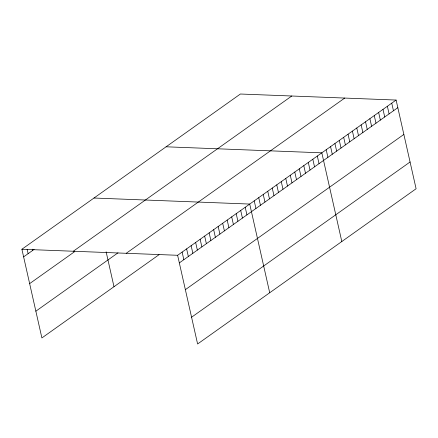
<?xml version="1.0" encoding="UTF-8"?>
<svg xmlns="http://www.w3.org/2000/svg" width="438" height="438" viewBox="0 0 438 438"><rect width="100%" height="100%" fill="white"/><g stroke="black" fill="none" stroke-linecap="round" stroke-linejoin="round"><path stroke-width="0.66" d="M159.054 254.697L41.889 337.944L21.9 249.249L240.396 94.017L396.111 100.056L416.1 188.751L197.604 343.983L177.62 255.288L396.111 100.056M23.614 256.865L34.131 249.397M73.288 251.242L291.779 96.01M29.647 283.621L74.712 251.604M35.856 311.188L117.975 252.846M126.232 253.295L344.728 98.063M179.334 262.904L397.83 107.671M185.362 289.66L403.858 134.428M191.576 317.227L410.072 161.994M166.106 146.796L321.826 152.835L341.81 241.53M94.006 198.025L249.72 204.064L269.709 292.754M21.9 249.249L177.62 255.288M391.742 103.16L393.461 110.776M387.373 106.27L389.086 113.88M383.004 109.374L384.717 116.99M378.635 112.478L380.348 120.094M374.266 115.583L375.979 123.198M369.891 118.687L371.61 126.303M365.522 121.791L367.241 129.407M361.153 124.896L362.872 132.511M356.784 128L358.498 135.616M352.415 131.104L354.128 138.72M348.046 134.209L349.759 141.824M343.671 137.313L345.39 144.929M339.302 140.417L341.021 148.033M334.933 143.522L336.652 151.137M330.564 146.626L332.278 154.242M326.195 149.73L327.909 157.346M317.32 156.037L319.034 163.653M312.809 159.24L314.528 166.856M308.303 162.443L310.022 170.059M303.797 165.646L305.516 173.256M299.291 168.844L301.01 176.459M294.785 172.046L296.504 179.662M290.279 175.249L291.993 182.865M285.773 178.452L287.487 186.068M281.267 181.65L282.981 189.265M276.761 184.852L278.475 192.468M272.255 188.055L273.969 195.671M267.744 191.258L269.463 198.874M263.238 194.461L264.957 202.071M258.732 197.658L260.451 205.274M254.226 200.861L255.945 208.477M245.214 207.267L246.928 214.883M240.708 210.464L242.422 218.08M236.202 213.667L237.916 221.283M231.697 216.87L233.41 224.486M227.191 220.073L228.904 227.689M222.685 223.276L224.398 230.892M218.173 226.473L219.892 234.089M213.667 229.676L215.386 237.292M209.161 232.879L210.881 240.495M204.655 236.082L206.375 243.698M200.15 239.279L201.863 246.895M195.644 242.482L197.357 250.098M191.138 245.685L192.851 253.301M186.632 248.888L188.345 256.504M182.126 252.091L183.84 259.707M106.127 251.817L113.989 286.715M32.341 249.195L32.631 250.465M27.123 249.222L28.125 253.662"/></g></svg>
